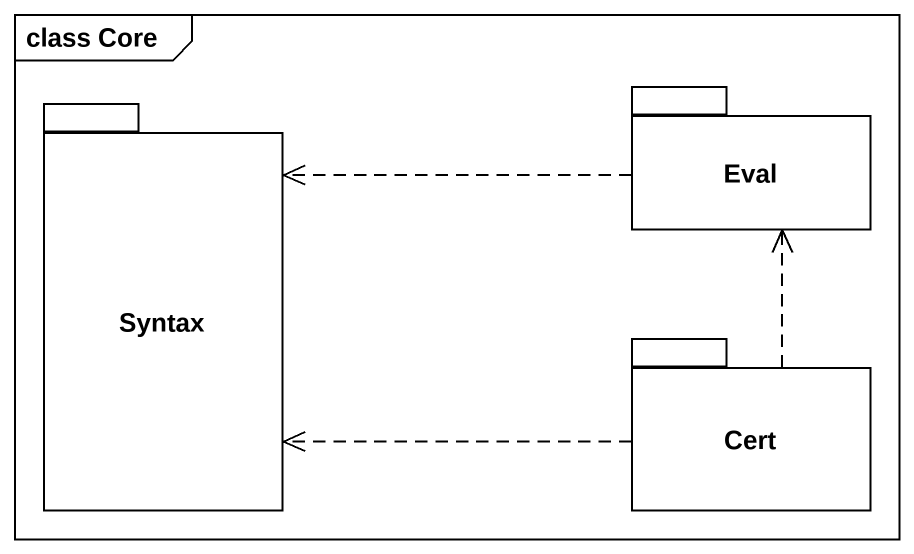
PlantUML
@startuml
mainframe class Core
package Syntax {
}
package Eval {
}
package Cert {
}
Eval .left.> Syntax
Cert .left.> Syntax
Cert .up.> Eval
@enduml
